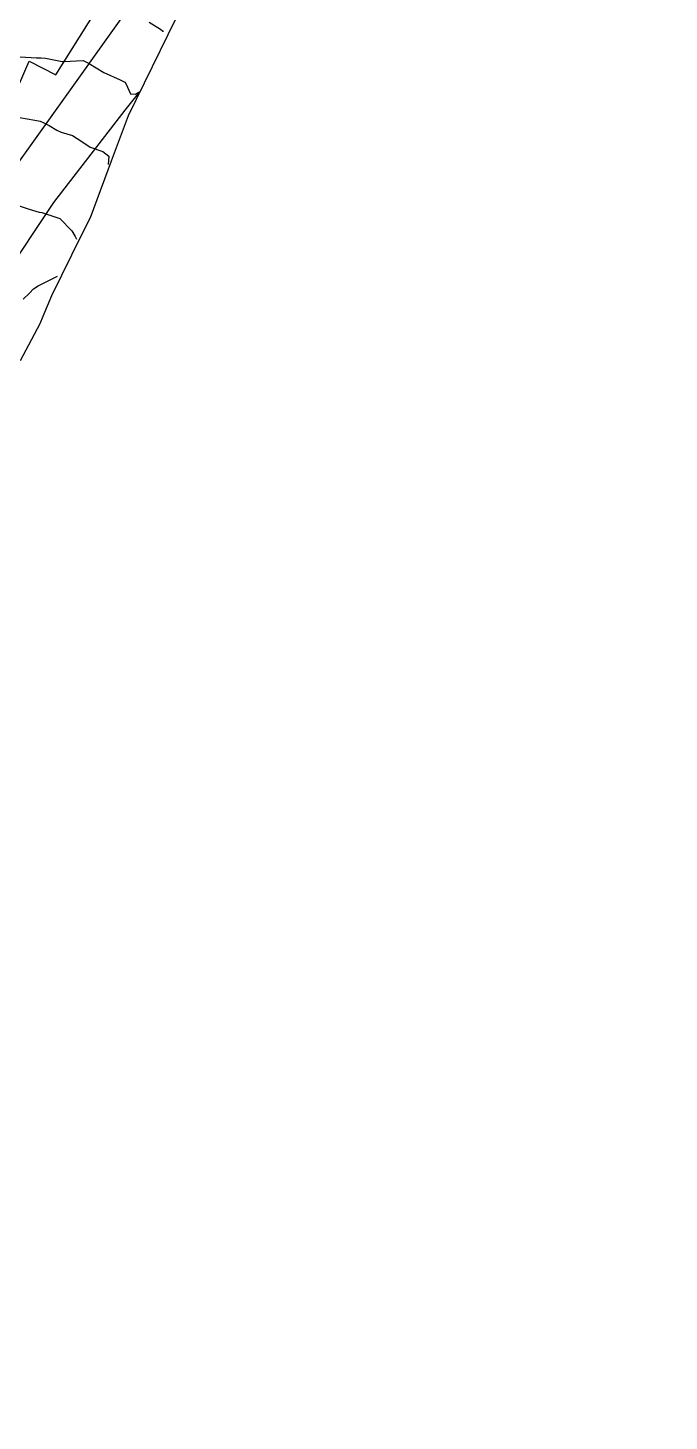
# Model space of a CAD drawing. Header units: metres. Extents: x 318500 to 325275, y 7408834 to 7428799.
# Drawn here: x 323353.9 to 323415, y 7418382.2 to 7418515.1 of the extents above; entities that cross this region are included whole.
import ezdxf

# ---------------------------------------------------------------- set-up
doc = ezdxf.new("R2010")
doc.units = ezdxf.units.M
doc.header["$MEASUREMENT"] = 0
for name, color, linetype in [('Area', 45, 'Continuous'), ('Curvas de Nivel 1m', 11, 'Continuous'), ('Curvas de Nivel 5m', 15, 'Continuous'), ('Edificações', 30, 'Continuous'), ('Vias Primárias', 230, 'Continuous')]:
    doc.layers.add(name, color=color, linetype=linetype)

msp = doc.modelspace()

# ---------------------------------------------------------------- linework, layer by layer
at = {"layer": 'Area'}
msp.add_lwpolyline([(323369.55, 7418519.08), (323363.49, 7418506.67), (323361.86, 7418502.36), (323359.87, 7418496.95), (323359.02, 7418495.34), (323356.19, 7418489.52), (323355.35, 7418487.53), (323355.05, 7418486.83), (323353.19, 7418483.31)], dxfattribs=at)
at = {"layer": 'Curvas de Nivel 1m', "flags": 128}
for points, elevation in [([(323365.47, 7418515.61), (323366.56, 7418514.94), (323366.8, 7418514.75), (323366.89, 7418514.77)], 767), ([(323353.19, 7418512.3), (323354.75, 7418512.19), (323355.18, 7418512.19), (323355.6, 7418512.16), (323357.18, 7418511.86), (323357.32, 7418511.86), (323359.18, 7418511.94), (323359.71, 7418511.68), (323361.17, 7418510.8), (323362.72, 7418510.09), (323363.15, 7418509.89), (323363.25, 7418509.74), (323363.71, 7418508.77), (323364.18, 7418508.75), (323364.46, 7418508.92)], 768), ([(323353.11, 7418506.51), (323354.59, 7418506.27), (323355.1, 7418506.15), (323355.39, 7418506.03), (323355.94, 7418505.74), (323356.67, 7418505.3), (323357.09, 7418505.12), (323358.18, 7418504.8), (323359.08, 7418504.23), (323359.85, 7418503.68), (323361.06, 7418503.26), (323361.64, 7418502.82), (323361.59, 7418502.02)], 769), ([(323353.46, 7418489.18), (323354.07, 7418489.76), (323354.47, 7418490.17), (323354.89, 7418490.46), (323356.37, 7418491.19), (323356.74, 7418491.38)], 771)]:
    msp.add_lwpolyline(points, dxfattribs=dict(at, elevation=elevation))
at = {"layer": 'Curvas de Nivel 5m', "elevation": 770, "flags": 128}
msp.add_lwpolyline([(323353, 7418498.13), (323354.06, 7418497.76), (323354.99, 7418497.49), (323355.27, 7418497.46), (323356.98, 7418496.88), (323358.11, 7418495.7), (323358.42, 7418495.17), (323358.56, 7418494.92)], dxfattribs=at)
at = {"layer": 'Edificações'}
msp.add_lwpolyline([(323332.55, 7418517.91), (323329.68, 7418512.25), (323335.07, 7418509.55), (323333.72, 7418506.94), (323332.29, 7418507.63), (323330.51, 7418503.51), (323332.63, 7418502.51), (323331.68, 7418500), (323341.77, 7418495.57), (323345.66, 7418505.22), (323350.28, 7418503.21), (323354.04, 7418511.87), (323356.59, 7418510.59), (323361.95, 7418519.16)], dxfattribs=at)
at = {"layer": 'Vias Primárias'}
for points in [[(323715.64, 7420145.55, 0), (323709.04, 7420132.94)], [(323831.09, 7420001.79, 0), (323833.84, 7420008.44, 0.220888)], [(323377.64, 7418537.35), (323363.73, 7418517.26), (323347.52, 7418494.59, -0.075053), (323345.86, 7418492.88, -0.337096), (323343.11, 7418492.88), (323331.93, 7418498.23), (323323.62, 7418502.66, -0.391309), (323322.29, 7418506.5), (323327.73, 7418516.57), (323331.12, 7418521.63, 0.104546), (323331.84, 7418523.42, 0.224947), (323330.42, 7418528.57), (323315.41, 7418545.86), (323312.69, 7418549.05, -0.340167), (323312.5, 7418552.94, 0.006386), (323316.49, 7418558.87), (323323.21, 7418570.02), (323327.79, 7418579.91), (323331.08, 7418586.55, -0.186296), (323332.66, 7418587.99, -0.18507), (323337.37, 7418588.03), (323357.43, 7418578.15), (323374, 7418570.04), (323388.55, 7418561.84)], [(322871.76, 7418055.65, 0.000002), (322880.94, 7418048.89, -0.018146)], [(323324.82, 7418521.38), (323319.07, 7418512.8), (323316.53, 7418508.59, 0.223805), (323316.14, 7418504.83, -0.021098), (323316.95, 7418502.19, 0.093836), (323318.26, 7418499.4, 0.161214), (323322.12, 7418496.63), (323333.79, 7418490.91), (323339.8, 7418488.02, -0.453675), (323340.63, 7418485), (323334.27, 7418476.07), (323325.24, 7418462.86), (323322.45, 7418458.89), (323324.47, 7418453.12), (323331.6, 7418462.69), (323346.85, 7418484.08), (323356.39, 7418498.41), (323363.19, 7418507.22), (323364.61, 7418508.96)]]:
    msp.add_lwpolyline(points, format="xyb", dxfattribs=at)

doc.saveas('drawing.dxf')
